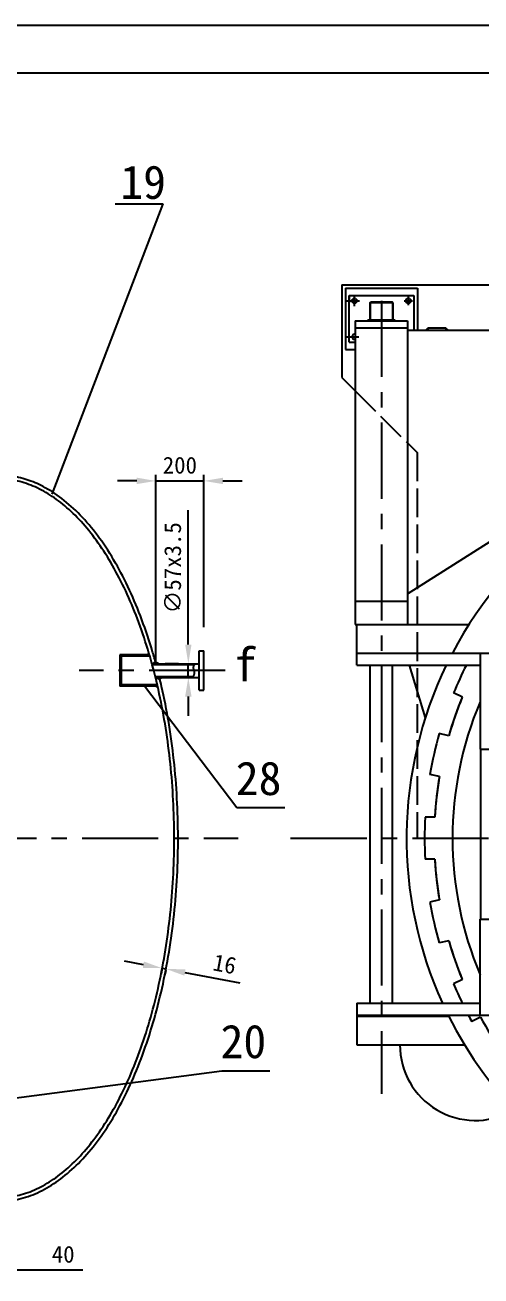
# Model space of a CAD drawing. Extents: x 98 to 958, y 91 to 685.
# Drawn here: x 490.4 to 585.5, y 424.5 to 685.4 of the extents above; entities that cross this region are included whole.
import ezdxf

# ---------------------------------------------------------------- set-up
doc = ezdxf.new("R2010")
doc.units = 0
doc.linetypes.add('ACAD_ISO02W100', pattern=[15, 12, -3])
doc.linetypes.add('CENTER', pattern=[50.8, 31.75, -6.35, 6.35, -6.35])
doc.layers.get('0').update_dxf_attribs({"linetype": 'CONTINUOUS'})
doc.layers.get('DEFPOINTS').update_dxf_attribs({"linetype": 'CONTINUOUS'})
for name, color, linetype in [('01', 5, 'CONTINUOUS'), ('1', 1, 'CONTINUOUS'), ('3', 3, 'CONTINUOUS'), ('BREAK', 3, 'ACAD_ISO02W100'), ('TEXT', 5, 'CONTINUOUS')]:
    doc.layers.add(name, color=color, linetype=linetype)
doc.styles.add('STYLE1', font='SimSun.ttf')
doc.dimstyles.get("Standard").update_dxf_attribs({"dimtxt": 0.18, "dimasz": 0.18, "dimexe": 0.18, "dimexo": 0.0625, "dimgap": 0.09, "dimtad": 0, "dimtih": 1, "dimtoh": 1, "dimdec": 4, "dimzin": 0, "dimtxsty": 'STANDARD', "dimcen": 0.09, "dimazin": 3, "dimtfac": 1, "dimtdec": 4, "dimtofl": 0, "dimtmove": 0, "dimatfit": 3, "dimtolj": 1, "dimtzin": 0})
pattern_1 = [(45, (573.303778443, 946.23962731), (-4.4194173824e-05, 4.4194173824e-05), [])]

# ---------------------------------------------------------------- blocks, each defined once
blk = doc.blocks.new('*D24')
at = {"color": 0, "linetype": 'BYBLOCK'}
for p, q in [((1505.11, 657.74), (1501.11, 657.74)), ((1509.11, 620.23), (1509.11, 658.99)), ((1509.11, 657.74), (1519.11, 657.74)), ((1519.11, 627.22), (1519.11, 658.99)), ((1523.11, 657.74), (1527.11, 657.74))]:
    blk.add_line(p, q, dxfattribs=at)
for points in [[(1505.11, 658.41), (1505.11, 657.07), (1509.11, 657.74)], [(1523.11, 658.41), (1523.11, 657.07), (1519.11, 657.74)]]:
    blk.add_solid(points, dxfattribs=at)
at = {"layer": 'DEFPOINTS', "color": 0, "linetype": 'BYBLOCK'}
for p in [(1519.11, 657.74), (1519.11, 626.59), (1509.11, 619.61)]:
    blk.add_point(p, dxfattribs=at)
at = {"color": 0, "linetype": 'BYBLOCK', "insert": (1514.11, 660.99), "char_height": 3.5, "attachment_point": 5}
blk.add_mtext('\\A1;200', dxfattribs=at)
blk = doc.blocks.new('*D25')
at = {"color": 0, "linetype": 'BYBLOCK'}
for p, q in [((1474.14, 508.71), (1474.14, 491.86)), ((1476.14, 506.76), (1476.14, 491.86)), ((1470.14, 493.11), (1466.14, 493.11)), ((1474.14, 493.11), (1476.14, 493.11)), ((1480.14, 493.11), (1493.88, 493.11))]:
    blk.add_line(p, q, dxfattribs=at)
for points in [[(1470.14, 493.78), (1470.14, 492.44), (1474.14, 493.11)], [(1480.14, 493.78), (1480.14, 492.44), (1476.14, 493.11)]]:
    blk.add_solid(points, dxfattribs=at)
at = {"layer": 'DEFPOINTS', "color": 0, "linetype": 'BYBLOCK'}
for p in [(1474.14, 509.34), (1476.14, 507.38), (1474.14, 493.11)]:
    blk.add_point(p, dxfattribs=at)
at = {"color": 0, "linetype": 'BYBLOCK', "insert": (1489.76, 496.36), "char_height": 3.5, "attachment_point": 5}
blk.add_mtext('\\A1;40', dxfattribs=at)
blk = doc.blocks.new('*D26')
at = {"color": 0, "linetype": 'BYBLOCK'}
for p, q in [((1278.64, 556.81), (1274.71, 557.55)), ((1282.57, 556.07), (1283.36, 555.92)), ((1282.51, 555.76), (1282.34, 554.84)), ((1283.3, 555.61), (1283.13, 554.69)), ((1287.29, 555.18), (1298.75, 553.01))]:
    blk.add_line(p, q, dxfattribs=at)
for points in [[(1278.76, 557.46), (1278.52, 556.15), (1282.57, 556.07)], [(1287.41, 555.83), (1287.16, 554.52), (1283.36, 555.92)]]:
    blk.add_solid(points, dxfattribs=at)
at = {"layer": 'DEFPOINTS', "color": 0, "linetype": 'BYBLOCK'}
for p in [(1282.63, 556.38), (1283.42, 556.23), (1283.36, 555.92)]:
    blk.add_point(p, dxfattribs=at)
at = {"color": 0, "linetype": 'BYBLOCK', "insert": (1295.59, 556.92), "char_height": 3.5, "attachment_point": 5, "rotation": 349.3191}
blk.add_mtext('\\A1;16', dxfattribs=at)
blk = doc.blocks.new('A$C7B21413C')
at = {"linetype": 'CONTINUOUS', "ltscale": 0.5}
h = blk.add_hatch(dxfattribs=at)
h.set_pattern_fill('ANSI31', color=256, scale=0.00075, style=0)
h.set_pattern_definition([(45, (684.346795, 218.4663728), (-0.001683798023, 0.001683798023), [])])
h.paths.add_polyline_path([(457.82411, 530.32184), (457.82411, 530.75141), (457.39539, 530.32184)])
h = blk.add_hatch(dxfattribs=at)
h.set_pattern_fill('ANSI31', color=256, scale=0.00075, style=0)
h.set_pattern_definition([(135, (235.0514194, 218.4663728), (0.001683798023, 0.001683798023), [])])
h.paths.add_polyline_path([(461.57411, 530.32184), (461.57411, 530.75141), (462.00282, 530.32184)])
h = blk.add_hatch()
h.set_pattern_fill('ANSI31', color=256, scale=0.0005, style=0)
h.set_pattern_definition(pattern_1)
edge = h.paths.add_edge_path()
edge.add_spline(control_points=[(399.70944, 462.57184), (399.67243, 462.69857), (399.63524, 462.82507), (399.59786, 462.95135)], knot_values=[5.245106839, 5.245106839, 5.245106839, 5.245106839, 5.250974039, 5.250974039, 5.250974039, 5.250974039], degree=3, periodic=0)
edge.add_line((399.59786, 462.95135), (399.28921, 462.57184))
edge.add_line((399.28921, 462.57184), (399.70944, 462.57184))
h = blk.add_hatch()
h.set_pattern_fill('ANSI31', color=256, scale=0.0005, style=0)
h.set_pattern_definition(pattern_1)
h.paths.add_polyline_path([(400.93317, 461.13923), (400.22557, 460.74684), (400.54667, 460.74684)])
edge = h.paths.add_edge_path()
edge.add_line((400.96668, 457.89684), (401.88021, 457.52802))
edge.add_spline(control_points=[(401.88021, 457.52802), (401.87967, 457.53026), (401.87913, 457.5325), (401.87859, 457.53474)], knot_values=[5.166145193, 5.166145193, 5.166145193, 5.166145193, 5.166243885, 5.166243885, 5.166243885, 5.166243885], degree=3, periodic=0)
edge.add_line((401.87859, 457.53474), (401.31202, 457.89684))
edge.add_line((401.31202, 457.89684), (400.96668, 457.89684))
h = blk.add_hatch()
h.set_pattern_fill('ANSI31', color=256, scale=0.0005, style=0)
h.set_pattern_definition(pattern_1)
edge = h.paths.add_edge_path()
edge.add_line((401.65217, 460.74684), (400.94472, 461.14905))
edge.add_spline(control_points=[(400.94472, 461.14905), (400.98161, 461.01521), (401.01829, 460.88114), (401.05477, 460.74684)], knot_values=[5.213989659, 5.213989659, 5.213989659, 5.213989659, 5.220054112, 5.220054112, 5.220054112, 5.220054112], degree=3, periodic=0)
edge.add_line((401.05477, 460.74684), (401.65217, 460.74684))
edge = h.paths.add_edge_path()
edge.add_spline(control_points=[(401.05477, 460.74684), (401.01829, 460.88114), (400.98161, 461.01521), (400.94472, 461.14905)], knot_values=[5.213989659, 5.213989659, 5.213989659, 5.213989659, 5.220054112, 5.220054112, 5.220054112, 5.220054112], degree=3, periodic=0)
edge.add_line((400.94472, 461.14905), (400.94352, 461.14974))
edge.add_line((400.94352, 461.14974), (400.54667, 460.74684))
edge.add_line((400.54667, 460.74684), (401.05477, 460.74684))
edge = h.paths.add_edge_path()
edge.add_line((401.31202, 457.89684), (401.87859, 457.53474))
edge.add_spline(control_points=[(401.87859, 457.53474), (401.84938, 457.6556), (401.82002, 457.7763), (401.79049, 457.89684)], knot_values=[5.166243885, 5.166243885, 5.166243885, 5.166243885, 5.17156873, 5.17156873, 5.17156873, 5.17156873], degree=3, periodic=0)
edge.add_line((401.79049, 457.89684), (401.31202, 457.89684))
edge = h.paths.add_edge_path()
edge.add_spline(control_points=[(401.79049, 457.89684), (401.82002, 457.7763), (401.84938, 457.6556), (401.87859, 457.53474)], knot_values=[5.166243885, 5.166243885, 5.166243885, 5.166243885, 5.17156873, 5.17156873, 5.17156873, 5.17156873], degree=3, periodic=0)
edge.add_line((401.87859, 457.53474), (402.3183, 457.89684))
edge.add_line((402.3183, 457.89684), (401.79049, 457.89684))
h = blk.add_hatch()
h.set_pattern_fill('ANSI31', color=256, scale=0.0005, style=0)
h.set_pattern_definition(pattern_1)
edge = h.paths.add_edge_path()
edge.add_line((401.45929, 455.82083), (401.07133, 456.07184))
edge.add_line((401.07133, 456.07184), (401.40178, 456.07184))
edge.add_spline(control_points=[(401.40178, 456.07184), (401.42102, 455.98824), (401.4402, 455.90457), (401.45929, 455.82083)], knot_values=[5.143806392, 5.143806392, 5.143806392, 5.143806392, 5.147480753, 5.147480753, 5.147480753, 5.147480753], degree=3, periodic=0)
for p, q in [((25, 584), (831, 584)), ((392.55139, 556.71453), (402.55139, 556.71453)), ((442.63661, 468.94684), (466.40198, 468.94684)), ((443.01161, 460.44684), (443.01161, 468.94684)), ((393.53214, 462.57184), (393.53214, 456.07184)), ((399.70944, 462.57184), (393.53214, 462.57184)), ((393.78214, 462.32184), (393.78214, 456.32184)), ((399.78214, 462.32184), (393.78214, 462.32184)), ((399.28921, 462.57184), (399.59786, 462.95135)), ((410.05477, 463.44684), (411.05477, 463.44684)), ((410.05477, 455.19684), (410.05477, 463.44684)), ((411.05477, 455.19684), (411.05477, 463.44684)), ((443.01161, 462.94684), (550.61161, 462.94684)), ((443.01161, 462.94684), (462.91284, 462.94684)), ((443.01161, 462.94684), (462.91284, 462.94684)), ((468.69326, 462.94684), (468.69326, 442.94684)), ((400.22557, 460.74684), (400.9388, 461.14236)), ((400.22557, 460.74684), (410.05477, 460.74684)), ((400.27332, 460.57184), (409.14497, 460.57184)), ((400.54667, 460.74684), (400.94352, 461.14974)), ((400.94352, 461.14974), (401.65217, 460.74684)), ((443.01161, 460.44684), (468.69326, 460.44684)), ((453.92193, 460.44684), (457.26193, 449.44684)), ((400.92338, 458.07184), (408.87619, 458.07184)), ((400.96668, 457.89684), (401.88021, 457.52802)), ((400.96668, 457.89684), (410.05477, 457.89684)), ((401.31202, 457.89684), (401.87859, 457.53474)), ((401.87859, 457.53474), (402.3183, 457.89684)), ((401.40178, 456.07184), (393.53214, 456.07184)), ((401.34394, 456.32184), (393.78214, 456.32184)), ((401.07133, 456.07184), (401.45929, 455.82083)), ((410.05477, 455.19684), (411.05477, 455.19684)), ((464.99876, 453.7723), (463.15826, 454.65864)), ((462.17856, 445.71262), (460.18697, 446.16719)), ((468.69326, 442.94684), (471.19326, 442.94684)), ((468.87858, 407.44684), (468.87858, 442.94684)), ((460.2315, 437.182), (458.23992, 437.63657)), ((417.96672, 430.73102), (427.96672, 430.73102)), ((459.27545, 428.69684), (457.23265, 428.69684)), ((459.27545, 419.94684), (457.23265, 419.94684)), ((460.2315, 411.46169), (458.23992, 411.00712)), ((468.69326, 387.44684), (468.69326, 407.44684)), ((468.69326, 407.44684), (471.19326, 407.44684)), ((462.17856, 402.93107), (460.18697, 402.4765)), ((464.99876, 394.87139), (463.15826, 393.98505)), ((443.01161, 389.94684), (468.69326, 389.94684)), ((443.01161, 389.94684), (443.01161, 381.19684)), ((443.01161, 387.44684), (550.61161, 387.44684)), ((443.01161, 387.19684), (462.14207, 387.19684)), ((443.01161, 387.19684), (462.14207, 387.19684)), ((468.79524, 386.98791), (466.95474, 386.10157)), ((443.01161, 381.19684), (465.46585, 381.19684)), ((414.79068, 375.83353), (424.79068, 375.83353))]:
    blk.add_line(p, q)
at = {"linetype": 'BYBLOCK', "ltscale": 0.5}
for p, q in [((439.86161, 539.82184), (493.11161, 539.82184)), ((439.86161, 539.82184), (439.86161, 520.47184)), ((440.61161, 539.07184), (455.61161, 539.07184)), ((440.61161, 539.07184), (440.61161, 526.32184)), ((455.61161, 539.07184), (455.61161, 530.32184)), ((441.36161, 527.82184), (442.63661, 527.82184)), ((440.61161, 526.32184), (442.63661, 526.32184)), ((439.86161, 520.47184), (442.63661, 517.69684))]:
    blk.add_line(p, q, dxfattribs=at)
at = {"ltscale": 0.5}
for p, q in [((441.36161, 537.57184), (454.86161, 537.57184)), ((441.36161, 527.82184), (441.36161, 537.57184)), ((441.36161, 537.57184), (442.86161, 537.57184)), ((441.36161, 537.57184), (441.36161, 536.07184)), ((445.73661, 536.10911), (445.87369, 536.24753)), ((445.73661, 532.52184), (445.73661, 536.10911)), ((445.73661, 536.10911), (445.73661, 532.52184)), ((445.73661, 536.10911), (450.48661, 536.10911)), ((445.87301, 536.24684), (450.34884, 536.24684)), ((450.48661, 536.10911), (450.34884, 536.24684)), ((450.48661, 532.52184), (450.48661, 536.10911)), ((450.48661, 536.10911), (450.48661, 532.52184)), ((454.86161, 537.57184), (454.86161, 530.32184)), ((454.86161, 537.57184), (454.86161, 536.07184)), ((441.36161, 527.82184), (441.36161, 529.32184)), ((441.36161, 527.82184), (442.63661, 527.82184)), ((441.36161, 526.32184), (442.63661, 526.32184)), ((445.78661, 389.94684), (445.78661, 460.37184)), ((450.43661, 389.94684), (450.43661, 460.37184))]:
    blk.add_line(p, q, dxfattribs=at)
at = {"linetype": 'CONTINUOUS', "ltscale": 0.5}
for p, q in [((445.28661, 532.52184), (445.28661, 532.27184)), ((445.28661, 532.52184), (450.93661, 532.52184)), ((450.48661, 532.52184), (450.93661, 532.52184)), ((450.93661, 532.52184), (450.93661, 532.27184)), ((442.63661, 532.27184), (450.96161, 532.27184)), ((442.63661, 532.27184), (442.63661, 530.82184)), ((442.63661, 532.27184), (442.63661, 530.89449)), ((442.63661, 530.82184), (442.63661, 473.82184)), ((442.63661, 530.82184), (453.58661, 530.82184)), ((442.63661, 530.82184), (443.61161, 530.82184)), ((442.63661, 530.82184), (443.61161, 530.82184)), ((450.93661, 532.27184), (453.58661, 532.27184)), ((452.61161, 530.82184), (453.58661, 530.82184)), ((452.61161, 530.82184), (453.58661, 530.82184)), ((452.61161, 530.82184), (453.58661, 530.82184)), ((453.58661, 532.27184), (453.58661, 530.82184)), ((453.58661, 530.82184), (453.58661, 473.82184)), ((453.58661, 530.32184), (537.73661, 530.32184)), ((457.82411, 530.82184), (461.57411, 530.82184)), ((457.82411, 530.82184), (457.82411, 530.32184)), ((461.57411, 530.82184), (461.57411, 530.32184)), ((461.57411, 530.82184), (461.57411, 530.32184)), ((461.57411, 530.75141), (462.00282, 530.32184)), ((453.58661, 475.32184), (529.17905, 523.32184)), ((442.63661, 499.33863), (442.63661, 473.82184)), ((453.58661, 499.33863), (453.58661, 473.82184)), ((442.63661, 473.82184), (453.58661, 473.82184)), ((442.63661, 473.82184), (453.58661, 473.82184)), ((442.63661, 473.82184), (442.63661, 468.94684)), ((442.63661, 473.82184), (442.63661, 472.44449)), ((453.58661, 473.82184), (453.58661, 468.97184))]:
    blk.add_line(p, q, dxfattribs=at)
at = {"color": 0, "linetype": 'BYBLOCK', "ltscale": 0.5}
for p, q in [((405.76373, 460.74684), (402.96717, 460.74684)), ((405.76373, 457.89684), (402.96717, 457.89684))]:
    blk.add_line(p, q, dxfattribs=at)
at = {"ltscale": 0.5}
for centre in [(442.48661, 536.44684), (453.73661, 536.44684)]:
    blk.add_circle(centre, 0.525, dxfattribs=at)
blk.add_arc((442.48661, 528.94684), 0.525, 73.3984093, 286.6015907, dxfattribs=at)
at = {"linetype": 'CONTINUOUS', "ltscale": 0.5}
for radius, start, end in [(82.875, 100.1082269, 152.2209381), (82.875, 154.1575871, 204.5055445), (73.3, 157.1411324, 202.8588676)]:
    blk.add_arc((536.23661, 424.32184), radius, start, end, dxfattribs=at)
for centre, radius, start, end in [((536.23661, 424.32184), 79.125, 152.8348999, 157.4553438), ((536.23661, 424.32184), 77.1, 157.7247826, 163.8898902), ((536.23661, 424.32184), 77.1, 157.5386813, 163.7037889), ((536.23661, 424.32184), 79.125, 163.9732276, 170.3124867), ((536.23661, 424.32184), 77.1, 170.5819254, 176.747033), ((536.23661, 424.32184), 77.1, 170.3958241, 176.5609317), ((536.23661, 424.32184), 79.125, 176.8303705, 183.1696295), ((536.23661, 424.32184), 82.875, 206.4199613, 0.8914709), ((536.23661, 424.32184), 77.1, 183.252967, 189.4180746), ((536.23661, 424.32184), 77.1, 183.4390683, 189.6041759), ((536.23661, 424.32184), 79.125, 189.6875133, 196.0267724), ((536.23661, 424.32184), 77.1, 196.1101098, 202.2752174), ((536.23661, 424.32184), 77.1, 196.2962111, 202.4613187), ((536.23661, 424.32184), 79.125, 202.5446562, 205.7496133), ((536.23661, 424.32184), 79.125, 207.7772102, 208.8839153), ((536.23661, 424.32184), 77.1, 208.9672527, 215.1323603), ((467.71585, 381.19684), 15.75, 180, 298.6234586)]:
    blk.add_arc(centre, radius, start, end)
for points, knots in [([(401.05477, 460.74684), (400.83237, 461.56554), (400.60247, 462.37596), (399.6778, 465.5001), (398.92863, 467.74835), (397.3154, 472.07073), (396.45132, 474.14475), (394.61801, 478.09496), (393.64882, 479.97103), (391.57526, 483.57509), (390.46709, 485.29396), (388.16229, 488.47294), (386.96573, 489.93309), (384.49876, 492.57634), (383.22838, 493.75958), (380.62927, 495.83408), (379.3005, 496.7255), (376.82963, 498.07959), (375.69395, 498.58946), (373.40348, 499.39517), (372.24858, 499.69111), (370.08765, 500.04068), (369.0827, 500.12184), (368.07775, 500.12184)], [5.213989659, 5.213989659, 5.213989659, 5.213989659, 5.250960725, 5.250960725, 5.358083631, 5.358083631, 5.465206537, 5.465206537, 5.572329443, 5.572329443, 5.683770426, 5.683770426, 5.795211409, 5.795211409, 5.906652392, 5.906652392, 6.018093375, 6.018093375, 6.110656892, 6.110656892, 6.20322041, 6.20322041, 6.283185307, 6.283185307, 6.283185307, 6.283185307]), ([(368.07775, 349.32184), (369.0952, 349.32184), (370.11266, 349.40871), (372.35058, 349.79173), (373.57001, 350.12715), (375.99207, 351.04961), (377.19469, 351.63672), (379.57091, 353.05964), (380.74447, 353.89547), (383.04918, 355.80933), (384.18029, 356.88734), (386.38669, 359.27541), (387.46196, 360.58545), (389.54399, 363.42428), (390.55073, 364.95305), (392.48407, 368.21335), (393.41065, 369.94487), (395.17313, 373.5924), (396.00903, 375.50841), (397.58085, 379.50469), (398.31676, 381.58494), (399.68049, 385.88777), (400.30831, 388.11033), (401.44902, 392.67436), (401.96192, 395.01582), (402.86724, 399.79302), (403.25966, 402.22876), (403.91982, 407.16894), (404.18756, 409.67338), (404.59546, 414.7247), (404.73563, 417.27158), (404.8869, 422.38107), (404.89801, 424.94368), (404.79104, 430.05777), (404.67296, 432.60926), (404.30889, 437.67436), (404.06289, 440.18797), (403.44562, 445.15096), (403.07434, 447.60033), (402.2105, 452.40914), (401.71793, 454.76857), (400.61682, 459.37268), (400.00829, 461.61736), (398.68186, 465.96834), (397.96397, 468.07464), (396.42671, 472.12665), (395.60735, 474.07235), (393.87626, 477.78261), (392.96454, 479.54717), (391.05903, 482.87652), (390.06525, 484.44131), (388.00709, 487.35474), (386.94271, 488.70336), (384.75585, 491.17067), (383.63339, 492.28934), (381.34365, 494.28601), (380.17641, 495.164), (377.81059, 496.67209), (376.61204, 497.30221), (374.19615, 498.31099), (372.97883, 498.6897), (370.53582, 499.19487), (369.31011, 499.32139), (368.0822, 499.32184), (368.07998, 499.32184), (368.07775, 499.32184)], [3.141592654, 3.141592654, 3.141592654, 3.141592654, 3.226175582, 3.226175582, 3.328069744, 3.328069744, 3.429963906, 3.429963906, 3.531858068, 3.531858068, 3.63375223, 3.63375223, 3.735646392, 3.735646392, 3.837540554, 3.837540554, 3.939434716, 3.939434716, 4.041328878, 4.041328878, 4.14322304, 4.14322304, 4.245117202, 4.245117202, 4.347011364, 4.347011364, 4.448905526, 4.448905526, 4.550799688, 4.550799688, 4.65269385, 4.65269385, 4.754588012, 4.754588012, 4.856482174, 4.856482174, 4.958376336, 4.958376336, 5.060270498, 5.060270498, 5.16216466, 5.16216466, 5.264058822, 5.264058822, 5.365952983, 5.365952983, 5.467847145, 5.467847145, 5.569741307, 5.569741307, 5.671635469, 5.671635469, 5.773529631, 5.773529631, 5.875423793, 5.875423793, 5.977317955, 5.977317955, 6.079212117, 6.079212117, 6.181106279, 6.181106279, 6.283000441, 6.283000441, 6.283185307, 6.283185307, 6.283185307, 6.283185307]), ([(368.07775, 348.52184), (369.00815, 348.52184), (369.93854, 348.5914), (372.20863, 348.93129), (373.54541, 349.27752), (376.19195, 350.25607), (377.50169, 350.88836), (380.07922, 352.4313), (381.34687, 353.34185), (383.82592, 355.43063), (385.0372, 356.60867), (387.38983, 359.21879), (388.53113, 360.65069), (390.73089, 363.75203), (391.78937, 365.42133), (393.81149, 368.97833), (394.77519, 370.86591), (396.59683, 374.83788), (397.45483, 376.92217), (399.05534, 381.26367), (399.79791, 383.52083), (401.15911, 388.18222), (401.7778, 390.58643), (402.8842, 395.5144), (403.37196, 398.03815), (404.21096, 403.1763), (404.56222, 405.79071), (405.12426, 411.08025), (405.33502, 413.75539), (405.61367, 419.13577), (405.68154, 421.84103), (405.67362, 427.25067), (405.59781, 429.95507), (405.30343, 435.33204), (405.08481, 438.00462), (404.50731, 443.28738), (404.14837, 445.89754), (403.29434, 451.02562), (402.79919, 453.54349), (402.09371, 456.63699), (401.94425, 457.26907), (401.79049, 457.89684)], [3.141592654, 3.141592654, 3.141592654, 3.141592654, 3.215625509, 3.215625509, 3.322748416, 3.322748416, 3.429871322, 3.429871322, 3.536994228, 3.536994228, 3.644117134, 3.644117134, 3.75124004, 3.75124004, 3.858362946, 3.858362946, 3.965485852, 3.965485852, 4.072608758, 4.072608758, 4.179731664, 4.179731664, 4.28685457, 4.28685457, 4.393977476, 4.393977476, 4.501100382, 4.501100382, 4.608223289, 4.608223289, 4.715346195, 4.715346195, 4.822469101, 4.822469101, 4.929592007, 4.929592007, 5.036714913, 5.036714913, 5.143837819, 5.143837819, 5.17156873, 5.17156873, 5.17156873, 5.17156873])]:
    blk.add_open_spline(points, degree=3, knots=knots)
at = {"layer": '01', "ltscale": 0.5}
for p, q in [((379.40456, 496.11479), (402.55139, 556.71453)), ((407.81779, 464.74684), (407.81779, 492.74684)), ((407.81779, 457.89684), (407.81779, 460.74684)), ((398.6932, 456.16092), (417.96672, 430.73102)), ((407.81779, 453.89684), (407.81779, 449.89684)), ((353.90777, 367.75473), (414.79068, 375.83353))]:
    blk.add_line(p, q, dxfattribs=at)
for points in [[(407.15112, 464.74684), (408.48446, 464.74684), (407.81779, 460.74684)], [(407.15112, 453.89684), (408.48446, 453.89684), (407.81779, 457.89684)]]:
    blk.add_solid(points, dxfattribs=at)
at = {"layer": '1', "linetype": 'CENTER', "ltscale": 0.5}
for p, q in [((440.82578, 536.44684), (443.55935, 536.44684)), ((442.48661, 535.3339), (442.48661, 537.2786)), ((448.11161, 536.44684), (448.11161, 370.98211)), ((452.87067, 536.44684), (454.56898, 536.44684)), ((453.73661, 535.56579), (453.73661, 537.2786)), ((440.82578, 528.94684), (443.41259, 528.94684)), ((415.48897, 459.32184), (385.01534, 459.32184)), ((233.24621, 424.32184), (418.2451, 424.32184)), ((429.16611, 424.32184), (635.91607, 424.32184))]:
    blk.add_line(p, q, dxfattribs=at)
at = {"layer": '3', "linetype": 'ACAD_ISO02W100', "ltscale": 0.5}
blk.add_spline([(408.77494, 457.89684), (409.12045, 458.76276), (408.92302, 460.09638), (409.26852, 460.74684)], degree=3, dxfattribs=at)
at = {"layer": 'BREAK', "ltscale": 0.5}
for p, q in [((442.63661, 517.69684), (455.53661, 504.79684)), ((455.53661, 504.79684), (455.53661, 424.32184))]:
    blk.add_line(p, q, dxfattribs=at)
at = {"layer": 'DEFPOINTS', "color": 0, "linetype": 'BYBLOCK', "ltscale": 0.5}
for p in [(406.38873, 460.74684), (404.21717, 457.89684), (406.38873, 457.89684)]:
    blk.add_point(p, dxfattribs=at)
at = {"layer": 'TEXT'}
blk.add_line((0, 594), (841, 594), dxfattribs=at)
at = {"style": 'STYLE1'}
for s, p in [('19', (393.63114, 557.71839)), ('f', (417.34625, 457.09287)), ('28', (417.72331, 433.34039)), ('20', (414.54727, 378.44291))]:
    blk.add_text(s, height=7, dxfattribs=at).set_placement(p)
at = {"layer": '01', "ltscale": 0.5, "insert": (404.56779, 480.74684), "char_height": 3.5, "attachment_point": 5, "rotation": 90}
blk.add_mtext('\\A1;∅57x3.5', dxfattribs=at)
at = {"layer": '01', "ltscale": 0.5}
for base, p1, p2, text, override, picture, middle in [((411.05477, 498.88037), (401.05515, 460.74684), (411.05477, 467.73479), '200', {"dimtxt": 3.5, "dimasz": 4, "dimexe": 1.25, "dimexo": 0.625, "dimgap": 1.5, "dimtad": 1, "dimtih": 0, "dimtoh": 0, "dimzin": 8, "dimcen": 2.5, "dimtofl": 1}, '*D24', (406.05496, 498.88037)), ((366.07775, 334.2529), (368.07775, 348.52184), (366.07775, 350.47965), '40', {"dimtxt": 3.5, "dimasz": 4, "dimexe": 1.25, "dimexo": 0.625, "dimgap": 1.5, "dimtad": 1, "dimtih": 0, "dimtoh": 0, "dimcen": 2.5, "dimtofl": 1}, '*D25', (381.69928, 334.2529))]:
    dim = blk.add_linear_dim(base=base, p1=p1, p2=p2, text=text, dimstyle='STANDARD', override=override, dxfattribs=at)
    dim.commit()
    dim.dimension.update_dxf_attribs({"geometry": picture, "text_midpoint": middle, "dimtype": 128, "insert": (-1108.05773, -158.85847)})
dim = blk.add_aligned_dim(p1=(402.43579, 397.5166), p2=(403.2219, 397.36834), distance=-0.31429, text='16', dimstyle='STANDARD', override={"dimtxt": 3.5, "dimasz": 4, "dimexe": 1.25, "dimexo": 0.625, "dimgap": 1.5, "dimtad": 1, "dimtih": 0, "dimtoh": 0, "dimcen": 2.5, "dimtofl": 1}, dxfattribs=at)
dim.commit()
dim.dimension.update_dxf_attribs({"geometry": '*D26', "text_midpoint": (415.39432, 398.06001), "insert": (-880.19357, -158.85847)})

msp = doc.modelspace()

# ---------------------------------------------------------------- block references
msp.add_blockref('A$C7B21413C', (116.66, 91.45))

doc.saveas('drawing.dxf')
